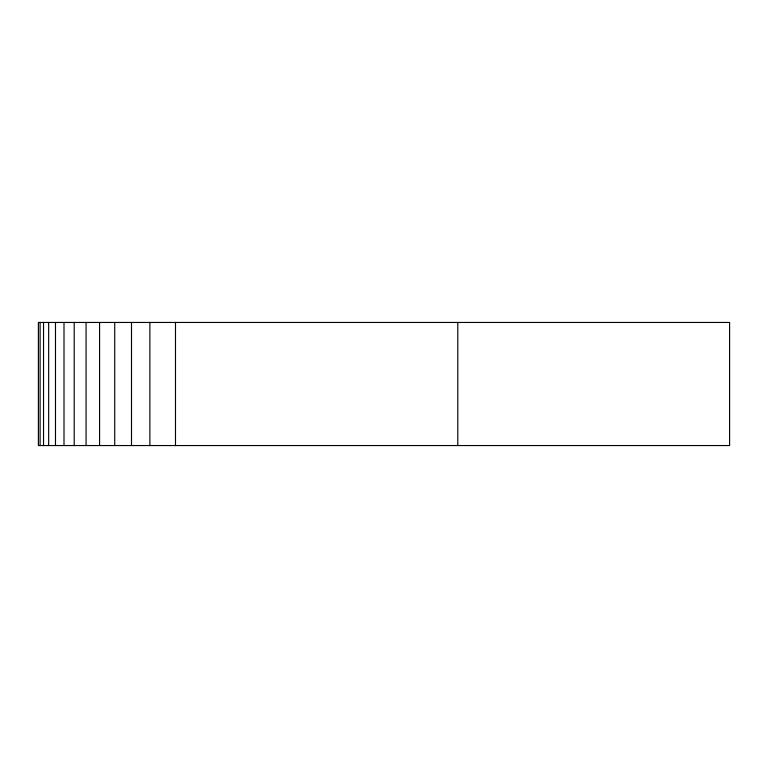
<?xml version="1.0" encoding="UTF-8"?>
<svg xmlns="http://www.w3.org/2000/svg" width="768" height="768" viewBox="0 0 768 768"><rect width="100%" height="100%" fill="white"/><g stroke="black" fill="none" stroke-linecap="round" stroke-linejoin="round"><path stroke-width="1.15" d="M457.795 322.454L457.795 445.546M175.488 322.454L175.488 445.546M149.875 322.454L149.875 445.546M131.501 322.454L131.501 445.546M114.73 322.454L114.73 445.546M99.581 322.454L99.581 445.546M86.064 322.454L86.064 445.546M74.198 322.454L74.198 445.546M64.003 322.454L64.003 445.546M55.488 322.454L55.488 445.546M48.662 322.454L48.662 445.546M43.536 322.454L43.536 445.546M40.109 322.454L40.109 445.546M729.6 322.454L38.4 322.454L38.4 445.546L729.6 445.546L729.6 322.454"/></g></svg>
